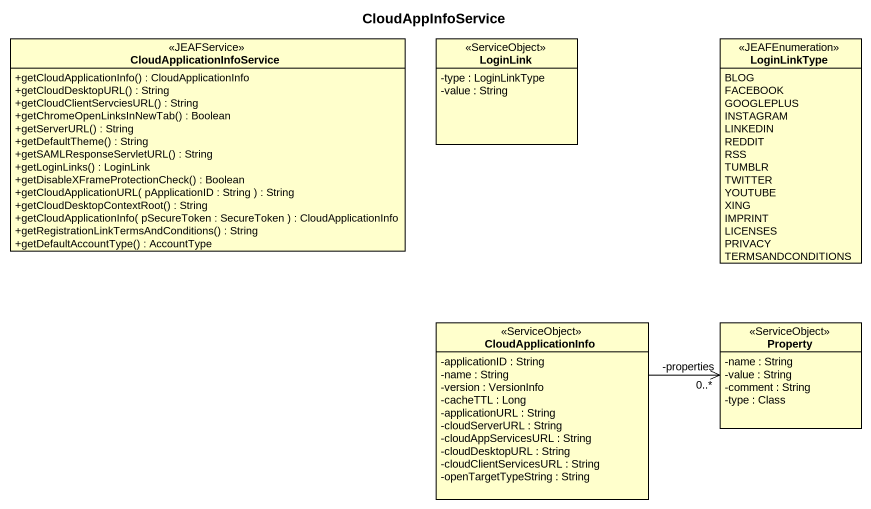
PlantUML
@startuml
title CloudAppInfoService
hide circle
hide empty members
skinparam classAttributeIconSize 0
interface CloudApplicationInfoService <<JEAFService>> {
  +getCloudApplicationInfo() : CloudApplicationInfo
  +getCloudDesktopURL() : String
  +getCloudClientServciesURL() : String
  +getChromeOpenLinksInNewTab() : Boolean
  +getServerURL() : String
  +getDefaultTheme() : String
  +getSAMLResponseServletURL() : String
  +getLoginLinks() : LoginLink
  +getDisableXFrameProtectionCheck() : Boolean
  +getCloudApplicationURL( pApplicationID : String ) : String
  +getCloudDesktopContextRoot() : String
  +getCloudApplicationInfo( pSecureToken : SecureToken ) : CloudApplicationInfo
  +getRegistrationLinkTermsAndConditions() : String
  +getDefaultAccountType() : AccountType
}
class LoginLink <<ServiceObject>> {
  -type : LoginLinkType
  -value : String
}
enum LoginLinkType <<JEAFEnumeration>> {
  BLOG
  FACEBOOK
  GOOGLEPLUS
  INSTAGRAM
  LINKEDIN
  REDDIT
  RSS
  TUMBLR
  TWITTER
  YOUTUBE
  XING
  IMPRINT
  LICENSES
  PRIVACY
  TERMSANDCONDITIONS
}
class CloudApplicationInfo <<ServiceObject>> {
  -applicationID : String
  -name : String
  -version : VersionInfo
  -cacheTTL : Long
  -applicationURL : String
  -cloudServerURL : String
  -cloudAppServicesURL : String
  -cloudDesktopURL : String
  -cloudClientServicesURL : String
  -openTargetTypeString : String
}
class Property <<ServiceObject>> {
  -name : String
  -value : String
  -comment : String
  -type : Class
}
CloudApplicationInfo -right-> "0..*\n-properties" Property
@enduml
